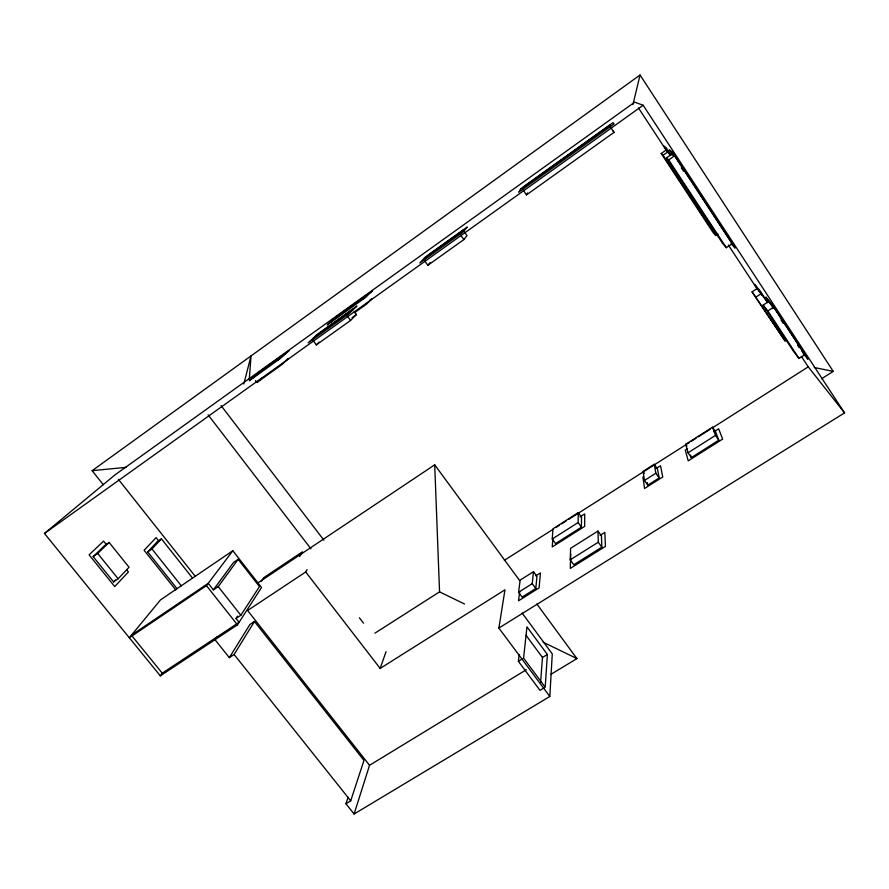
<?xml version="1.0" encoding="UTF-8"?>
<svg xmlns="http://www.w3.org/2000/svg" width="889" height="889" viewBox="0 0 889 889"><rect width="100%" height="100%" fill="white"/><g stroke="black" fill="none" stroke-linecap="round" stroke-linejoin="round"><path stroke-width="1.33" d="M581.417 527.188L581.506 517.187L578.283 512.664L552.98 528.777L552.236 538.99L555.547 543.568L581.417 527.188L578.117 522.565L578.283 512.664M570.727 553.836L570.271 568.415L605.431 546.413L604.82 532.4L600.119 535.356M570.249 559.814L570.616 548.313L597.975 531.066L601.442 535.923L601.842 547.179L573.805 564.737L570.249 559.814L598.297 542.212L597.975 531.066M348.099 797.2L345.921 803.734L354.111 814.002L549.813 696.476L552.28 653.915L522.099 613.01M547.38 654.482L545.201 687.219L523.588 658.149L526.955 626.845L547.38 654.482L542.468 657.482L540.623 682.141M552.791 539.167L552.236 546.935L584.673 526.399L584.695 513.953L580.028 516.92M249.32 379.058L251.02 355.933L243.808 384.048M535.789 588.529L536.978 576.439L533.511 571.683L520.165 580.095L518.576 592.241L522.132 597.086L535.789 588.529L532.233 583.662L533.511 571.683M544.168 687.842L540.001 690.353L518.387 661.338L519.176 654.504M519.687 591.818L518.52 600.797L539.078 587.929L540.468 572.872L535.767 575.816M549.813 696.476L498.885 628.045L504.974 589.796L380.159 668.428L305.727 571.971L307.072 569.616M632.946 104.613L640.047 74.998L833.237 371.38L821.514 378.792M354.111 814.002L369.546 765.296L526.344 669.717M345.921 803.734L350.711 800.845L363.957 760.417L254.454 621.5L249.909 624.489L229.329 657.649L214.994 639.702L216.705 637.146M380.159 668.428L386.048 651.659M523.354 190.335L526.466 194.891L527.488 192.969M522.565 189.201L524.21 186.457L609.454 125.416L613.999 132.405L526.466 194.891M299.582 556.503L302.404 551.836L263.544 577.806L261.399 581.095M229.329 657.649L234.118 654.504L254.454 621.5M498.885 628.045L844.55 412.896L643.158 105.258L634.69 102.179L114.903 474.948L44.45 533.456L160.32 675.862L237.474 624.834L261.533 587.451L232.829 550.747L160.52 599.875L129.316 637.757L206.459 585.651L232.829 550.747M162.243 673.184L239.085 622.333L236.018 618.455L240.852 615.255L259.455 586.573L238.152 559.337L233.563 562.437L213.393 589.863L208.215 583.317L131.394 635.224L162.243 673.184L160.32 675.862M236.018 618.455L237.53 616.155M213.393 589.863L218.227 586.607L238.152 559.337M424.709 260.899L427.831 265.3L463.858 239.585L466.992 235.574L463.191 230.151L428.054 255.31L423.931 259.799M459.957 234.007L463.191 230.151M427.831 265.3L430.243 262.522M177.022 588.685L147.696 551.925L151.963 548.969L161.409 538.845L192.335 577.839M147.696 551.925L157.22 541.745L161.409 538.845M118.137 578.772L129.038 567.238L109.114 542.446L104.68 545.557L93.156 556.614L113.603 581.906L118.137 578.772L97.69 553.436L109.114 542.446M113.603 581.906L115.437 579.972M313.206 340.665L316.328 344.888L350.566 320.451L356.467 314.517L354.189 311.383M316.328 344.888L319.207 342.109M363.012 299.093L368.213 294.059L337.009 316.44L331.097 321.962M312.417 339.609L319.24 333.231L352.666 309.294L346.666 315.095L350.566 320.451M255.487 380.581L256.932 382.492L261.61 378.247M277.901 360.078L284.958 353.755L260.899 371.013L253.321 377.703M103.313 484.738L92.134 470.681L640.047 74.998M286.302 360.045L288.481 358.478L281.524 364.912L256.932 382.492M369.502 300.526L371.735 298.926L366.624 304.071L354.522 312.717M44.45 533.456L643.158 105.258M352.011 317.695L356.467 314.517M717.99 234.051L715.823 235.518L712.656 231.851L661.194 153.497L666.483 149.785L670.784 154.886M661.194 153.497L663.105 155.242L668.528 151.441M93.156 556.614L97.69 553.436M666.483 157.886L672.206 153.875L674.573 155.775L732.203 243.764L726.335 247.709L722.646 243.43L666.483 157.886L668.695 159.887L726.335 247.709M668.695 159.887L674.573 155.775M257.966 582.884L434.71 464.825L519.709 580.639M305.727 571.971L247.598 610.51L369.546 765.296M752.072 291.848L785.109 341.009L752.072 291.848L757.339 288.369L767.663 302.693M756.172 296.948L761.573 293.392M763.129 305.094L768.818 301.36L773.708 307.138L804.834 354.667L798.989 358.411L793.51 351.366L763.129 305.094L767.852 310.961L798.989 358.411M767.852 310.961L773.708 307.138M374.936 633.146L439.555 591.874L464.536 604.009M643.103 471.392L654.248 464.291L657.471 468.925L659.16 477.96L647.748 485.183L644.458 480.46L643.103 471.392L644.392 473.237M685.675 444.278L712.467 427.22L715.678 431.943L718.779 440.211L691.342 457.591L688.053 452.801L685.675 444.278L686.964 446.156M504.341 560.326L553.436 529.077M555.769 527.588L559.281 525.355M561.615 523.865L566.293 520.887M568.627 519.398L689.019 442.755M691.353 441.266L696.031 438.299M698.365 436.81L710.055 429.365M712.4 427.876L808.245 366.857L844.55 412.896M656.126 468.547L660.538 465.747L662.75 476.982L644.581 488.483L642.891 476.96M687.575 448.567L685.275 450.023L688.23 460.858L722.635 439.088L718.668 428.809L714.056 431.732M552.236 538.99L578.117 522.565M644.458 480.46L655.871 473.226L654.248 464.291M688.053 452.801L715.489 435.377L712.467 427.22M518.576 592.241L532.233 583.662M518.387 661.338L522.543 658.793M550.869 674.362L576.917 658.593L536.867 604.031M92.134 470.681L126.349 467.325M814.268 367.513L833.237 371.38M543.201 642.225L576.917 658.593M731.102 243.63L735.17 248.087L672.328 152.119L669.45 149.874L673.251 155.675M801.611 350.699L804.834 354.667M803.189 353.333L807.945 359.2L771.908 304.182L765.885 297.07L773.374 308.316M106.158 544.301L103.591 541.112L89.1 554.847L114.748 586.551L128.405 571.971L126.694 569.849M175.789 589.952L144.118 550.269L156.097 537.612L158.675 540.868M151.963 548.969L181.289 585.784M234.118 654.504L350.711 800.845M206.459 585.651L237.474 624.834M118.326 479.271L195.38 576.494M218.227 586.607L240.852 615.255M208.148 414.885L310.972 548.869M359.367 617.766L363.534 623.2M221.094 405.617L323.929 540.223M526.121 635.402L542.468 657.482M598.297 542.212L601.842 547.179M460.735 235.129L463.858 239.585M655.871 473.226L659.16 477.96M715.489 435.377L718.779 440.211M666.483 149.785L670.262 155.553M757.339 288.369L761.806 295.181M668.472 152.997L663.939 146.085L666.428 148.052L670.973 154.975M759.173 291.348L754.639 284.424L759.873 290.614L767.474 302.216M638.491 107.98L666.661 150.93M728.313 244.964L757.239 289.081M801.389 356.411L808.245 366.857M663.105 155.242L715.823 235.518M681.307 167.777L683.585 171.255M780.975 319.907L783.242 323.374M797.677 345.399L799.189 347.721M613.243 131.127L613.999 132.405M609.454 125.416L610.121 126.538M690.642 455.124L691.342 457.591M647.348 482.56L647.748 485.183M434.71 464.825L439.555 591.874M520.787 188.724L518.62 192.235L614.099 123.904L613.143 122.582L520.787 188.724M467.114 227.151L463.191 231.896L419.808 262.944L425.086 257.254L467.114 227.151M371.98 291.203L365.568 297.426L327.163 324.941L334.642 317.984L371.98 291.203M356.756 306.183L349.355 313.373L308.139 342.865L316.762 334.82L356.756 306.183M288.836 350.822L280.102 358.667L249.287 380.759L258.832 372.324L288.836 350.822"/></g></svg>
